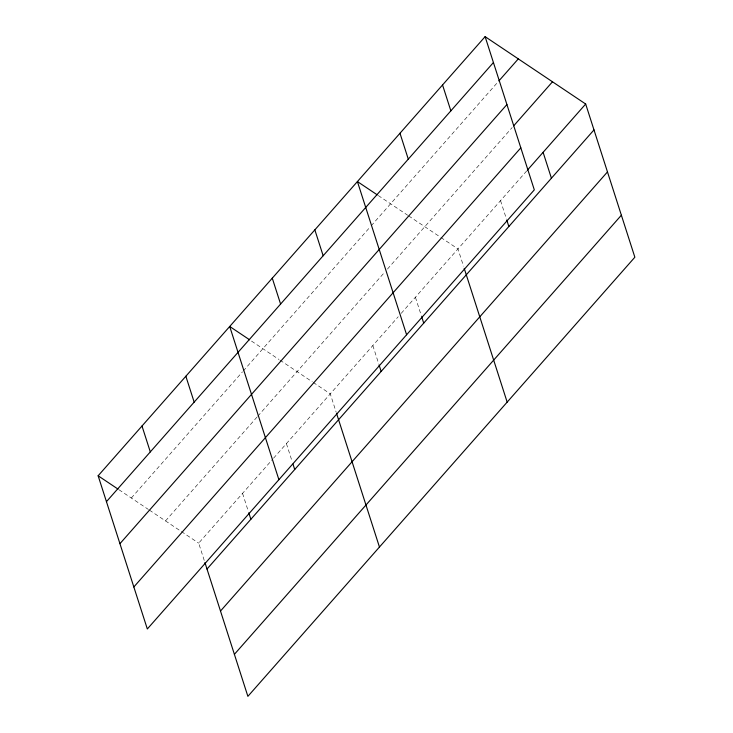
<?xml version="1.0" encoding="UTF-8"?>
<svg xmlns="http://www.w3.org/2000/svg" width="733" height="733" viewBox="0 0 733 733"><rect width="100%" height="100%" fill="white"/><g stroke="black" fill="none" stroke-linecap="round" stroke-linejoin="round"><path stroke-width="0.55" stroke-dasharray="3.67 2.75" d="M131.317 498.009L242.476 371.869M243.237 371.017L370.431 226.671M371.182 225.828L497.395 82.609M165.511 520.916L257.008 417.086M257.759 416.234L384.459 272.465M387.445 269.075L512.165 127.551M204.232 560.406L198.689 543.144L272.795 459.06M273.556 458.198L398.23 316.729M401.217 313.339L526.679 170.963M378.274 195.537L407.695 215.245M408.638 215.887L439.956 236.86M440.909 237.501L457.969 248.927L463.513 266.189M251.52 341.083L279.035 359.518M279.988 360.16L312.249 381.774M313.202 382.406L330.271 393.841L336.154 412.175M118.993 489.754L148.414 509.462M149.367 510.095L198.689 543.144M500.538 200.622L506.43 218.965M415.4 297.231L421.292 315.575M372.831 345.536L378.723 363.88M286.411 443.612L292.293 461.946M242.55 493.382L248.441 511.716"/><path stroke-width="1.1" d="M485.118 36.65L534.311 189.856L147.324 628.978L98.14 475.781L485.118 36.65L585.676 104.022L634.86 257.219L247.882 696.35L204.928 562.559M106.45 501.665L493.428 62.534M498.889 80.914L518.304 58.878M119.937 543.675L506.915 104.553M513.659 125.856L552.49 81.784M133.837 586.968L520.815 147.837M527.421 170.12L585.676 104.022M207.008 569.037L593.987 129.906M220.496 611.047L607.474 171.916M234.395 654.331L621.373 215.209M377.321 194.905L357.411 181.564L406.604 334.77M249.623 339.81L229.713 326.478L278.897 479.675M98.14 475.781L118.05 489.113M543.107 152.327L551.418 178.211M506.769 220.037L508.849 226.515M442.549 84.955L450.859 110.839M464.209 268.342L507.163 402.133M399.98 133.259L408.29 159.143M421.64 316.647L423.711 323.125M379.071 364.952L381.151 371.429M314.842 229.869L323.161 255.753M336.502 413.256L379.456 547.047M272.282 278.174L280.592 304.058M292.989 464.108L294.721 469.496M248.78 512.798L250.86 519.266M185.852 376.24L194.163 402.133M141.991 426.01L150.302 451.894"/></g></svg>
